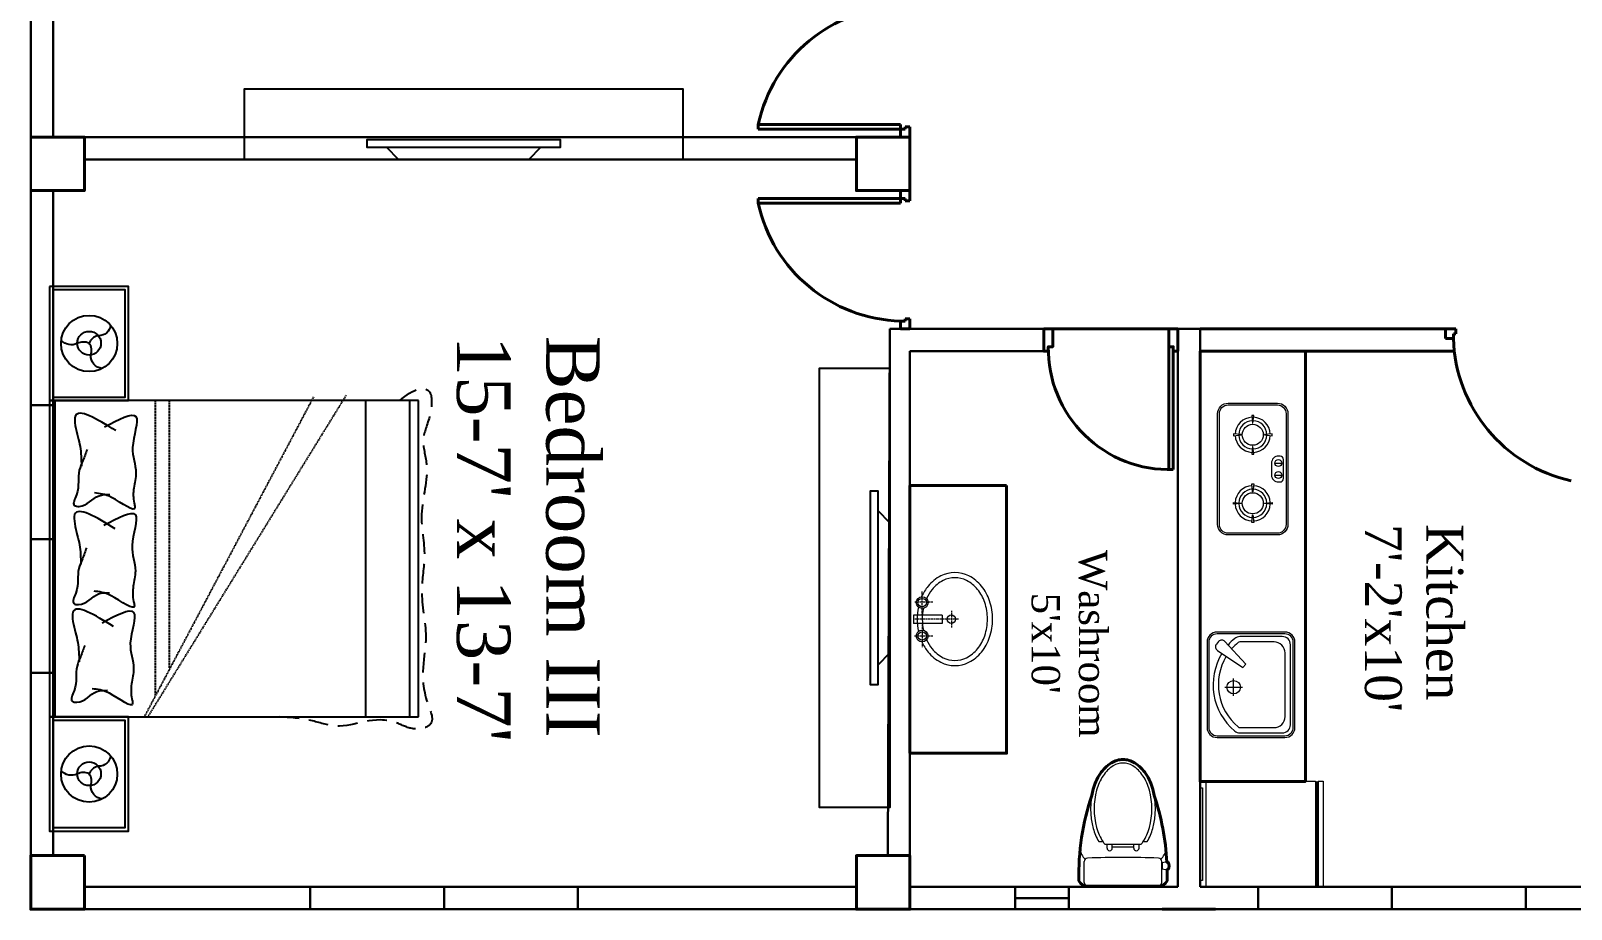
# Model space of a CAD drawing. Header units: inches. Extents: x -79350 to 491628, y -93215 to 155882.
# Drawn here: x -71197.5 to -70852.3, y -11444 to -11247.2 of the extents above; entities that cross this region are included whole.
import ezdxf

# ---------------------------------------------------------------- set-up
doc = ezdxf.new("R2010")
doc.units = ezdxf.units.IN
doc.header["$MEASUREMENT"] = 0
doc.linetypes.add('DASHDOT2', pattern=[0.5, 0.25, -0.125, 0, -0.125])
doc.linetypes.add('DASHED2', pattern=[0.375, 0.25, -0.125])
doc.layers.get('0').update_dxf_attribs({"lineweight": 30})
for name, color, linetype, lineweight in [('Column', 1, 'Continuous', 30), ('Letter', 7, 'Continuous', 20), ('SANITARY', 42, 'Continuous', 13)]:
    doc.layers.add(name, color=color, linetype=linetype, lineweight=lineweight)
doc.layers.add('Door', color=7, linetype='Continuous', lineweight=40, true_color=0x763422)
doc.layers.add('Window', color=7, linetype='Continuous', lineweight=30, true_color=0x6b99dd)
for name, color, linetype in [('FURHATCH', 57, 'Continuous'), ('FURNITURE', 53, 'Continuous'), ('Wall', 7, 'Continuous')]:
    doc.layers.add(name, color=color, linetype=linetype)
doc.styles.get("Standard").update_dxf_attribs({"font": 'times.ttf', "height": 12})

# ---------------------------------------------------------------- blocks, each defined once
blk = doc.blocks.new('d30')
at = {"layer": 'Door', "ltscale": 0.3}
for p, q in [((37959.6, 7135.13), (37959.6, 7162.63)), ((37960.6, 7135.13), (37960.6, 7162.63)), ((37931.6, 7131.13), (37933.6, 7131.13)), ((37933.6, 7131.13), (37959.6, 7131.13)), ((37959.6, 7131.13), (37961.6, 7131.13))]:
    blk.add_line(p, q, dxfattribs=at)
for points in [[(37931.6, 7131.13), (37931.6, 7136.13), (37932.6, 7136.13), (37932.6, 7135.13), (37933.6, 7135.13), (37933.6, 7131.13)], [(37961.6, 7131.13), (37961.6, 7136.13), (37960.6, 7136.13), (37960.6, 7135.13), (37959.6, 7135.13), (37959.6, 7131.13)]]:
    blk.add_lwpolyline(points, dxfattribs=at)
blk.add_arc((37959.69, 7135.55), 27.09, 88.0728, 180.8948, dxfattribs=at)
blk = doc.blocks.new('yq_tvcab_01')
blk.add_lwpolyline([(0, -1250), (0, 1250), (400, 1250), (400, -1250)], close=True)
at = {"layer": 'FURHATCH'}
blk.add_line((67, 550), (67, -550), dxfattribs=at)
blk.add_lwpolyline([(0, -370.5), (67, -438), (67, -550), (112, -550), (112, 550), (67, 550), (67, 438), (0, 370.5)], close=True, dxfattribs=at)
blk = doc.blocks.new('yq_bed_01')
at = {"linetype": 'Continuous', "ltscale": 1000}
for p, q in [((2100, 900), (0, 900)), ((0, 900), (0, -900)), ((2100, -900), (2100, 900)), ((0, -900), (2100, -900))]:
    blk.add_line(p, q, dxfattribs=at)
at = {"linetype": 'Continuous'}
for points in [[(0, 1550), (0, 900), (450, 900), (450, 1550)], [(0, -900), (0, -1550), (450, -1550), (450, -900)]]:
    blk.add_lwpolyline(points, close=True, dxfattribs=at)
for centre in [(225, 1225), (225, -1225)]:
    blk.add_circle(centre, 160, dxfattribs=at)
at = {"layer": 'FURHATCH', "linetype": 'Continuous', "ltscale": 1000}
for p, q in [((30, 900), (30, -900)), ((1800, -900), (1800, 900)), ((2050, -900), (2050, 900))]:
    blk.add_line(p, q, dxfattribs=at)
at = {"layer": 'FURHATCH', "linetype": 'DASHED2', "ltscale": 0.5}
for p, q in [((540, -900), (1503.7, 921.2)), ((560, -900), (1689.2, 930.9)), ((600, 900), (600, -782.1)), ((680, 900), (680, -624.9))]:
    blk.add_line(p, q, dxfattribs=at)
at = {"layer": 'FURHATCH', "linetype": 'Continuous'}
for points in [[(20, 1530), (20, 920), (430, 920), (430, 1530)], [(20, -920), (20, -1530), (430, -1530), (430, -920)]]:
    blk.add_lwpolyline(points, close=True, dxfattribs=at)
for points in [[(346.3, 1329.4, -0.398826), (279.8, 1269.6, 0.069197), (272.9, 1268.8, 0.240714), (225, 1226.6, -0.240714)], [(225, 1226.6, 0.228099), (157.5, 1225, -0.317646), (65.9, 1242.4)], [(300, 1083.7, -0.414712), (234.7, 1159.8, 0.258086), (225, 1226.6)], [(346.3, -1120.6, -0.398826), (279.8, -1180.4, 0.069197), (272.9, -1181.2, 0.240714), (225, -1223.4, -0.240714)], [(225, -1223.4, 0.228099), (157.5, -1225, -0.317646), (65.9, -1207.6)], [(300, -1366.3, -0.414712), (234.7, -1290.2, 0.258086), (225, -1223.4)]]:
    blk.add_lwpolyline(points, format="xyb", dxfattribs=at)
for centre in [(225, 1226.6), (225, -1223.4)]:
    blk.add_circle(centre, 67.5, dxfattribs=at)
at = {"layer": 'FURHATCH', "linetype": 'DASHED2', "ltscale": 451.947922}
blk.add_open_spline([(1992.5, 900), (2071.4, 970.1), (2189, 999), (2167.2, 789.1), (2108.2, 681.5), (2173.3, 490.8), (2091, 271.6), (2149.7, 27.5), (2099.5, -200.2), (2173.3, -483.7), (2083, -701.2), (2208.7, -948), (2066.1, -979.4), (1864.2, -866.6), (1698.9, -991.2), (1474.2, -909.2), (1367.6, -903.2), (1308.1, -900)], degree=3, knots=[0, 0, 0, 0, 140.356688, 240.855445, 374.272085, 514.628774, 800.960617, 1037.309606, 1234.977718, 1501.883052, 1872.056655, 1990.732643, 2052.345442, 2125.407537, 2467.000811, 2608.004871, 2786.638856, 2786.638856, 2786.638856, 2786.638856], dxfattribs=at)
at = {"layer": 'FURHATCH', "linetype": 'Continuous', "ltscale": 1000}
for points, knots in [([(376.4, 729.3), (269.6, 795), (111.7, 892.2), (155.9, 709.9), (179.2, 622.5), (180.3, 565.5), (181, 527.7)], [0, 0, 0, 0, 257.192142, 380.388355, 440.188761, 557.045341, 557.045341, 557.045341, 557.045341]), ([(312.5, 750.2), (392.1, 793.1), (546.3, 876.1), (460.6, 661.4), (480.2, 561.7), (497.9, 483.8), (475.6, 402.3), (474.8, 340), (499.2, 246.5), (355.2, 364.7), (285, 371.5), (256.1, 374.3)], [0, 0, 0, 0, 197.98522, 383.798459, 461.536852, 537.063609, 629.138715, 719.341985, 744.183766, 895.041347, 1000.692483, 1000.692483, 1000.692483, 1000.692483]), ([(213, 621.7), (205.8, 600.8), (192.1, 561.4), (153, 477.4), (177.8, 400.1), (122.8, 302.4), (209.9, 290.4), (255.8, 365.6), (321.9, 365.8), (343.4, 365.9)], [0, 0, 0, 0, 70.314327, 132.712823, 281.06886, 345.030234, 373.143701, 508.899423, 574.349148, 574.349148, 574.349148, 574.349148]), ([(373.3, 170.3), (266.5, 236), (108.6, 333.2), (152.8, 151), (176.1, 63.5), (177.2, 6.5), (177.9, -31.3)], [0, 0, 0, 0, 257.192142, 380.388355, 440.188761, 557.045341, 557.045341, 557.045341, 557.045341]), ([(309.4, 191.3), (389, 234.1), (543.2, 317.2), (457.5, 102.4), (477.1, 2.8), (494.7, -75.2), (472.5, -156.6), (471.7, -219), (496.1, -312.5), (352.1, -194.3), (281.9, -187.5), (253, -184.6)], [0, 0, 0, 0, 197.98522, 383.798459, 461.536852, 537.063609, 629.138715, 719.341985, 744.183766, 895.041347, 1000.692483, 1000.692483, 1000.692483, 1000.692483]), ([(209.9, 62.7), (202.7, 41.8), (188.9, 2.4), (149.9, -81.6), (174.6, -158.8), (119.7, -256.6), (206.8, -268.6), (252.7, -193.3), (318.8, -193.2), (340.3, -193.1)], [0, 0, 0, 0, 70.314327, 132.712823, 281.06886, 345.030234, 373.143701, 508.899423, 574.349148, 574.349148, 574.349148, 574.349148]), ([(363.4, -385.2), (256.6, -319.5), (98.7, -222.2), (142.9, -404.5), (166.2, -492), (167.3, -549), (168.1, -586.7)], [0, 0, 0, 0, 257.192142, 380.388355, 440.188761, 557.045341, 557.045341, 557.045341, 557.045341]), ([(299.5, -364.2), (379.1, -321.4), (533.3, -238.3), (447.6, -453.1), (467.2, -552.7), (484.9, -630.6), (462.6, -712.1), (461.8, -774.5), (486.2, -868), (342.2, -749.7), (272, -742.9), (243.1, -740.1)], [0, 0, 0, 0, 197.98522, 383.798459, 461.536852, 537.063609, 629.138715, 719.341985, 744.183766, 895.041347, 1000.692483, 1000.692483, 1000.692483, 1000.692483]), ([(200, -492.8), (192.8, -513.7), (179.1, -553.1), (140, -637.1), (164.8, -714.3), (109.8, -812.1), (196.9, -824.1), (242.8, -748.8), (308.9, -748.7), (330.4, -748.6)], [0, 0, 0, 0, 70.314327, 132.712823, 281.06886, 345.030234, 373.143701, 508.899423, 574.349148, 574.349148, 574.349148, 574.349148])]:
    blk.add_open_spline(points, degree=3, knots=knots, dxfattribs=at)
blk = doc.blocks.new('yq_cooker_01')
for p, q in [((426.3, 34.3), (465.5, 34.3)), ((426.3, -34.3), (465.5, -34.3))]:
    blk.add_line(p, q)
for points in [[(440, -375), (160, -375, -0.414214), (100, -315), (100, 315, -0.414214), (160, 375), (440, 375, -0.414214), (500, 315), (500, -315, -0.414214)], [(440, -365), (160, -365, -0.414214), (110, -315), (110, 315, -0.414214), (160, 365), (440, 365, -0.414214), (490, 315), (490, -315, -0.414214)]]:
    blk.add_lwpolyline(points, format="xyb", close=True)
for points in [[(300.8, 261.3), (305.4, 305), (294.6, 305), (299.2, 261.3)], [(233.7, 195.8), (190, 200.4), (190, 189.6), (233.7, 194.2)], [(366.3, 194.2), (410, 189.6), (410, 200.4), (366.3, 195.8)], [(299.2, 128.7), (294.6, 85), (305.4, 85), (300.8, 128.7)], [(299.2, -128.7), (294.6, -85), (305.4, -85), (300.8, -128.7)], [(233.7, -195.8), (190, -200.4), (190, -189.6), (233.7, -194.2)], [(300.8, -261.3), (305.4, -305), (294.6, -305), (299.2, -261.3)], [(366.3, -194.2), (410, -189.6), (410, -200.4), (366.3, -195.8)]]:
    blk.add_lwpolyline(points, close=True)
blk.add_lwpolyline([(406.7, -34.3, 0.414214), (445.9, -73.5), (455.5, -73.5, 0.414214), (475.1, -53.9), (475.1, 53.9, 0.414214), (455.5, 73.5), (445.9, 73.5, 0.414214), (406.7, 34.3), (406.7, -34.3)], format="xyb")
for centre, radius in [((300, 195), 60), ((445.9, 34.3), 19.6), ((445.9, -34.3), 19.6), ((300, -195), 60)]:
    blk.add_circle(centre, radius)
for centre, radius, start, end in [((300, 195), 100, 92.4978, 177.5022), ((300, 195), 80, 91.59131, 178.40869), ((300, 195), 80, 1.59131, 88.40869), ((300, 195), 100, 2.4978, 87.5022), ((300, 195), 100, 182.4978, 267.5022), ((300, 195), 80, 181.59131, 268.40869), ((300, 195), 80, 271.59131, 358.40869), ((300, 195), 100, 272.4978, 357.5022), ((300, -195), 100, 92.4978, 177.5022), ((300, -195), 80, 91.59131, 178.40869), ((300, -195), 80, 1.59131, 88.40869), ((300, -195), 100, 2.4978, 87.5022), ((300, -195), 100, 182.4978, 267.5022), ((300, -195), 80, 181.59131, 268.40869), ((300, -195), 80, 271.59131, 358.40869), ((300, -195), 100, 272.4978, 357.5022)]:
    blk.add_arc(centre, radius, start, end)
blk = doc.blocks.new('yq_ksink_01')
for points in [[(540, -243.1), (540, 243.1, 0.414214), (483.4, 299.7), (96.6, 299.7, 0.414214), (40, 243.1), (40, -243.1, 0.414214), (96.6, -299.7), (483.4, -299.7, 0.414214)], [(530, -243.1), (530, 243.1, 0.414214), (483.4, 289.7), (96.6, 289.7, 0.414214), (50, 243.1), (50, -243.1, 0.414214), (96.6, -289.7), (483.4, -289.7, 0.414214)], [(141.7, 245.7, 0.463705), (105.6, 245.9), (93.2, 231.4, 0.463199), (98.9, 195.8), (244.3, 98.7), (259.7, 116.6)]]:
    blk.add_lwpolyline(points, format="xyb", close=True)
for points in [[(124.4, 178.8, 0.371537), (197.3, -263.3, 0.175756), (227.1, -274.1), (467.9, -274.1, 0.414214), (514.5, -227.6), (514.5, 227.6, 0.414214), (467.9, 274.1), (227.1, 274.1, 0.175756), (197.3, 263.3, 0.038636), (159.4, 226.3, 0.038636)], [(149.4, 162.1, 0.370424), (216.5, -240.3, 0.175756), (227.1, -244.1), (421.1, -244.1, 0.414214), (484.5, -180.8), (484.5, 180.8, 0.414214), (421.1, 244.1), (227.1, 244.1, 0.175756), (216.5, 240.3, 0.038502), (179.8, 204.1, 0.038502)]]:
    blk.add_lwpolyline(points, format="xyb")
for points in [[(191.1, -63.6), (191.1, 35.7)], [(141.5, -13.9), (240.8, -13.9)]]:
    blk.add_lwpolyline(points)
blk.add_circle((191.1, -13.9), 38.3)
blk = doc.blocks.new('yq_icebox_01')
for p, q in [((0, -264.3), (0, 264.3)), ((0, 264.3), (14, 264.3)), ((14, 264.3), (14, -264.3)), ((34.9, -297.9), (34.9, 302.1)), ((34.9, 302.1), (658, 302.1)), ((658, 302.1), (658, -297.9)), ((671.8, 296), (658, 296)), ((665, 296), (665, -292.9)), ((671.8, 302.1), (700, 302.1)), ((671.8, 302.1), (671.8, -297.9)), ((700, 302.1), (700, -297.9)), ((14, -264.3), (0, -264.3)), ((658, -297.9), (34.9, -297.9)), ((671.8, -292.9), (658, -292.9)), ((700, -297.9), (671.8, -297.9))]:
    blk.add_line(p, q)
blk = doc.blocks.new('yq_matong_01')
for p, q in [((0, 200.5), (0, -200.5)), ((20, 220.5), (138.8, 220.5)), ((215.8, 91), (238, 91)), ((238, 104.1), (238, -104.1)), ((252.5, 138), (252.5, 114.5)), ((215.8, 61), (238, 61)), ((223, 61), (223, -61)), ((215.8, -61), (238, -61)), ((215.8, -91), (238, -91)), ((252.5, -114.5), (252.5, -138)), ((20, -220.5), (138.8, -220.5)), ((97.4, -220.5), (97.4, -225.5)), ((97.4, -225.5), (131.6, -225.5)), ((131.6, -220.5), (131.6, -225.5))]:
    blk.add_line(p, q)
for centre, radius, start, end in [((54.8, 202.4), 54.8, 117.32201, 181.89921), ((20, 200.5), 20, 90, 180), ((63.9, -1165.4), 1416.8, 71.40679, 91.38565), ((138.8, 200.5), 20, 2.30634, 90), ((216.6, 161.2), 83.2, 95.49628, 139.93242), ((-4840.4, 0), 5003.3, 357.69366, 2.30634), ((439, -242.2), 426.7, 74.79123, 105.20877), ((215.8, 76), 15, 90, 270), ((357.1, -47.5), 192.8, 123.27785, 128.13838), ((406.6, -122.9), 283, 105.20877, 123.27785), ((406.6, -122.9), 303, 105.20877, 120.56985), ((439, -242.2), 406.7, 74.79123, 105.20877), ((471.4, -122.9), 283, 56.72215, 74.79123), ((471.4, -122.9), 303, 56.72215, 74.79123), ((520.9, -47.5), 192.8, 32.25649, 56.72215), ((520.9, -47.5), 212.8, 32.25649, 56.72215), ((596.2, 0), 103.8, 360, 32.25649), ((596.2, 0), 123.8, 360, 32.25649), ((215.8, -76), 15, 90, 270), ((520.9, 47.5), 192.8, 303.27785, 327.74351), ((520.9, 47.5), 212.8, 303.27785, 327.74351), ((596.2, 0), 103.8, 327.74351, 360), ((596.2, 0), 123.8, 327.74351, 360), ((357.1, 47.5), 192.8, 231.86162, 236.72215), ((406.6, 122.9), 283, 236.72215, 254.79123), ((406.6, 122.9), 303, 239.43015, 254.79123), ((439, 242.2), 426.7, 254.79123, 285.20877), ((439, 242.2), 406.7, 254.79123, 285.20877), ((471.4, 122.9), 283, 285.20877, 303.27785), ((471.4, 122.9), 303, 285.20877, 303.27785), ((51.3, -204.4), 51.4, 175.68696, 245.09182), ((20, -200.5), 20, 180, 270), ((63.9, 1165.4), 1416.8, 268.61435, 271.20362), ((156.6, -247.4), 63.1, 159.68336, 188.49388), ((114.1, -225.6), 37, 237.52867, 304.27722), ((72.4, -247.4), 63.1, 352.09441, 20.31664), ((63.9, 1165.4), 1416.8, 272.89667, 288.59321), ((138.8, -200.5), 20, 270, 357.69366), ((216.6, -161.2), 83.2, 220.06758, 264.50372)]:
    blk.add_arc(centre, radius, start, end)
blk = doc.blocks.new('yq_sink_01')
at = {"linetype": 'DASHDOT2'}
for p, q in [((130.9, 96.8), (25.6, 96.8)), ((69.5, 23.9), (69.5, 157.9)), ((235.6, 47.8), (235.6, -47.9)), ((278.3, -0.1), (25.5, 0)), ((69.4, -24), (69.4, -157.9)), ((130.8, -96.9), (25.5, -96.8))]:
    blk.add_line(p, q, dxfattribs=at)
for p, q in [((182.6, 23.9), (20, 23.9)), ((20, 23.9), (20, -23.9)), ((182.6, 23.9), (182.5, -24)), ((182.5, -24), (20, -23.9))]:
    blk.add_line(p, q)
for centre, radius in [((69.5, 95.2), 33.5), ((69.5, 95.2), 23.9), ((235.6, 0.6), 23.9), ((69.4, -95.2), 33.5), ((69.4, -95.2), 23.9)]:
    blk.add_circle(centre, radius)
for centre, radius, start, end in [((255.4, 90.6), 175.7, 62.94777, 117.05223), ((312, 19.4), 268.6, 140.95411, 156.02098), ((277.5, 47.4), 224.1, 117.05223, 140.95411), ((277.5, 47.4), 194.7, 117.05223, 140.95411), ((255.4, 90.6), 146.2, 62.94777, 117.05223), ((233.4, 47.4), 194.7, 39.04589, 62.94777), ((233.4, 47.4), 224.1, 39.04589, 62.94777), ((198.8, 19.4), 268.6, 18.57097, 39.04589), ((312, 19.4), 239.1, 140.95411, 155.66772), ((198.8, 19.4), 239.1, 18.57097, 39.04589), ((144.5, 1.2), 296.4, 0, 18.57097), ((144.5, 1.2), 325.9, 360, 18.57097), ((366.3, 1.2), 325.9, 167.86118, 192.49263), ((366.3, 1.2), 296.4, 168.09162, 192.40027), ((144.5, 1.2), 296.4, 341.42903, 360), ((144.5, 1.2), 325.9, 341.42903, 360), ((312, -17.1), 268.6, 204.55072, 219.04589), ((312, -17.1), 239.1, 204.73595, 219.04589), ((277.5, -45.1), 194.7, 219.04589, 242.94777), ((233.4, -45.1), 194.7, 297.05223, 320.95411), ((198.8, -17.1), 239.1, 320.95411, 341.42903), ((198.8, -17.1), 268.6, 320.95411, 341.42903), ((277.5, -45.1), 224.1, 219.04589, 242.94777), ((255.4, -88.2), 175.7, 242.94777, 297.05223), ((255.4, -88.2), 146.2, 242.94777, 297.05223), ((233.4, -45.1), 224.1, 297.05223, 320.95411)]:
    blk.add_arc(centre, radius, start, end)

msp = doc.modelspace()

# ---------------------------------------------------------------- linework, layer by layer
for p, q in [((-71197.5, -10959), (-71197.5, -11439)), ((-71192.5, -11127), (-71192.5, -11271)), ((-71192.5, -11271), (-71005.5, -11271)), ((-71000.5, -11271), (-71000.5, -11276)), ((-71185.5, -11276), (-71012.5, -11276)), ((-71192.5, -11283), (-71192.5, -11432)), ((-70970.5, -11314), (-71000.5, -11314)), ((-70940.5, -11314), (-70940.5, -11439)), ((-70935.5, -11314), (-70935.5, -11439)), ((-71000.5, -11319), (-71000.5, -11439)), ((-70970.5, -11319), (-71000.5, -11319)), ((-71197.5, -11439), (-71197.5, -11444)), ((-71185.5, -11439), (-71012.5, -11439)), ((-71000.5, -11439), (-70944, -11439)), ((-70944, -11439), (-70940.5, -11439)), ((-70935.5, -11439), (-70849.5, -11439)), ((-71192.5, -11444), (-71197.5, -11444)), ((-71192.5, -11444), (-70592.5, -11444))]:
    msp.add_line(p, q)
at = {"linetype": 'ByBlock'}
for p, q in [((-71005.46, -11432), (-71005, -11314)), ((-71005, -11314), (-71000.5, -11314)), ((-70935.5, -11314), (-70940.5, -11314))]:
    msp.add_line(p, q, dxfattribs=at)
at = {"color": 7, "linetype": 'ByBlock', "lineweight": 40}
for p, q in [((-70911.88, -11314), (-70935.5, -11314)), ((-70878.2, -11314), (-70911.88, -11314)), ((-70911.88, -11319), (-70935.5, -11319)), ((-70878.5, -11319), (-70911.88, -11319))]:
    msp.add_line(p, q, dxfattribs=at)
at = {"layer": 'Column'}
for p, q in [((-71192.5, -11271), (-71197.5, -11271)), ((-71000.5, -11271), (-71005.5, -11271)), ((-71000.5, -11271), (-71000.5, -11276)), ((-71197.5, -11439), (-71197.5, -11444)), ((-71000.5, -11444), (-71000.5, -11439)), ((-71192.5, -11444), (-71197.5, -11444)), ((-71000.5, -11444), (-71005.5, -11444)), ((-70935.5, -11444), (-70940.5, -11444))]:
    msp.add_line(p, q, dxfattribs=at)
at = {"layer": 'Column', "lineweight": 40}
for p, q in [((-71185.5, -11279.5), (-71185.5, -11271)), ((-71185.5, -11432), (-71197.5, -11432)), ((-71197.5, -11432), (-71197.5, -11444)), ((-71185.5, -11444), (-71185.5, -11432)), ((-71000.5, -11432), (-71009, -11432)), ((-71197.5, -11444), (-71185.5, -11444)), ((-71009, -11444), (-71000.5, -11444)), ((-70944, -11444), (-70932, -11444))]:
    msp.add_line(p, q, dxfattribs=at)
at = {"layer": 'Column', "color": 7, "lineweight": 40}
for points in [[(-71197.5, -11271), (-71185.5, -11271), (-71185.5, -11283), (-71197.5, -11283)], [(-70932, -11444), (-70944, -11444)]]:
    msp.add_lwpolyline(points, dxfattribs=at)
for points in [[(-71000.5, -11271), (-71000.5, -11283), (-71012.5, -11283), (-71012.5, -11271)], [(-71185.5, -11432), (-71185.5, -11444), (-71197.5, -11444), (-71197.5, -11432)], [(-71185.5, -11432), (-71185.5, -11444), (-71197.5, -11444), (-71197.5, -11432)], [(-71000.5, -11432), (-71000.5, -11444), (-71012.5, -11444), (-71012.5, -11432)]]:
    msp.add_lwpolyline(points, close=True, dxfattribs=at)
at = {"layer": 'Door', "linetype": 'ByBlock', "lineweight": 40}
for p, q in [((-71002.63, -11268.17), (-71034.52, -11268.17)), ((-71034.52, -11268.17), (-71034.52, -11269.23)), ((-71034.52, -11269.23), (-71002.63, -11269.23)), ((-71002.63, -11269.23), (-71002.63, -11268.17)), ((-71002.63, -11271), (-71002.63, -11269.23)), ((-71002.63, -11269.23), (-71001.56, -11269.23)), ((-71001.56, -11269.23), (-71001.56, -11268.7)), ((-71001.56, -11268.7), (-71000.5, -11268.7)), ((-71000.5, -11268.7), (-71000.5, -11271)), ((-71000.5, -11271), (-71002.63, -11271)), ((-71000.5, -11271), (-71002.63, -11271)), ((-71000.5, -11283), (-71002.63, -11283)), ((-71002.63, -11283), (-71002.63, -11284.77)), ((-71000.5, -11283), (-71002.63, -11283)), ((-71000.5, -11285.3), (-71000.5, -11283)), ((-71034.52, -11285.83), (-71034.52, -11284.77)), ((-71034.52, -11284.77), (-71002.63, -11284.77)), ((-71002.63, -11285.83), (-71034.52, -11285.83)), ((-71002.63, -11284.77), (-71001.56, -11284.77)), ((-71002.63, -11284.77), (-71002.63, -11285.83)), ((-71001.56, -11284.77), (-71001.56, -11285.3)), ((-71001.56, -11285.3), (-71000.5, -11285.3)), ((-71002.63, -11314), (-71002.63, -11312.23)), ((-71002.63, -11312.23), (-71001.56, -11312.23)), ((-71000.5, -11314), (-71002.63, -11314)), ((-71001.56, -11312.23), (-71001.56, -11311.7)), ((-71001.56, -11311.7), (-71000.5, -11311.7)), ((-71000.5, -11311.7), (-71000.5, -11314)), ((-70878.2, -11314), (-70880.5, -11314)), ((-70880.5, -11314), (-70880.5, -11316.13)), ((-70878.2, -11315.06), (-70878.2, -11314)), ((-70880.5, -11316.13), (-70878.73, -11316.13)), ((-70878.73, -11316.13), (-70878.73, -11315.06)), ((-70878.73, -11315.06), (-70878.2, -11315.06))]:
    msp.add_line(p, q, dxfattribs=at)
at = {"layer": 'Door'}
for p, q in [((-71000.5, -11271), (-71005.5, -11271)), ((-71000.5, -11276), (-71000.5, -11271))]:
    msp.add_line(p, q, dxfattribs=at)
at = {"layer": 'Door', "linetype": 'ByBlock', "lineweight": 40}
for centre, start, end in [((-71001.67, -11275.39), 91.625, 167.601), ((-71001.67, -11278.61), 192.399, 268.375), ((-70845.11, -11315.17), 181.625, 257.601)]:
    msp.add_arc(centre, 33.63, start, end, dxfattribs=at)
at = {"layer": 'SANITARY', "linetype": 'ByBlock', "lineweight": 40}
for points in [[(-70935.5, -11314), (-70911.88, -11314)], [(-70911.88, -11319), (-70911.88, -11415.38), (-70935.5, -11415.38), (-70935.5, -11319)]]:
    msp.add_lwpolyline(points, dxfattribs=at)
msp.add_lwpolyline([(-70978.85, -11349.05), (-71000.5, -11349.05), (-71000.5, -11409.05), (-70978.85, -11409.05)], close=True, dxfattribs=at)
at = {"layer": 'SANITARY', "lineweight": 40}
msp.add_lwpolyline([(-70959.75, -11418.51, 0.087396), (-70962.65, -11437.64, 0.289473), (-70960.66, -11438.81), (-70944.87, -11438.81, 0.312446), (-70942.88, -11437.64, 0.011298), (-70942.88, -11435.12, 0.022445), (-70942.65, -11435.1, 0.29977), (-70942.68, -11433.5, 0.02582), (-70942.94, -11433.47, 0.068596), (-70945.78, -11418.51, 0.021224), (-70946.09, -11417.12, 0.079005), (-70947.63, -11413.7, 0.107159), (-70950.16, -11411.21, 0.141682), (-70952.76, -11410.46, 0.141682), (-70955.36, -11411.21, 0.107159), (-70957.9, -11413.7, 0.079005), (-70959.44, -11417.12, 0.021224)], format="xyb", close=True, dxfattribs=at)
at = {"layer": 'Window'}
for p, q in [((-71197.5, -11391.08), (-71197.5, -11331.08)), ((-71197.5, -11331.08), (-71192.5, -11331.08)), ((-71192.5, -11331.08), (-71192.5, -11391.08)), ((-71192.5, -11361.08), (-71197.5, -11361.08)), ((-71192.5, -11391.08), (-71197.5, -11391.08)), ((-71134.91, -11444), (-71134.91, -11439)), ((-71134.91, -11439), (-71074.91, -11439)), ((-71104.91, -11444), (-71104.91, -11439)), ((-71074.91, -11439), (-71074.91, -11444)), ((-70976.91, -11444), (-70976.91, -11439)), ((-70976.91, -11439), (-70964.91, -11439)), ((-70964.91, -11439), (-70976.91, -11439)), ((-70964.91, -11441.5), (-70976.91, -11441.5)), ((-70964.91, -11439), (-70964.91, -11444)), ((-70922.5, -11439), (-70862.5, -11439)), ((-70922.5, -11444), (-70922.5, -11439)), ((-70892.5, -11439), (-70892.5, -11444)), ((-70862.5, -11439), (-70862.5, -11444)), ((-71074.91, -11444), (-71134.91, -11444)), ((-70964.91, -11444), (-70976.91, -11444)), ((-70964.91, -11444), (-70976.91, -11444)), ((-70964.91, -11444), (-70976.91, -11444)), ((-70964.91, -11444), (-70976.91, -11444)), ((-70862.5, -11444), (-70922.5, -11444)), ((-70922.5, -11444), (-70917.5, -11444))]:
    msp.add_line(p, q, dxfattribs=at)

# ---------------------------------------------------------------- block references
at = {"layer": 'FURNITURE', "linetype": 'ByBlock', "lineweight": 40, "xscale": 0.03937007874015748, "zscale": 0.03937007874015748}
for p, yscale, rotation in [((-71100.5, -11276), -0.03937007874015748, 90), ((-71005, -11372), 0.03937007874015748, 180.0000000000058)]:
    msp.add_blockref('yq_tvcab_01', p, dxfattribs=dict(at, yscale=yscale, rotation=rotation))
at = {"layer": 'FURNITURE', "color": 7, "linetype": 'ByBlock', "lineweight": 40, "xscale": 0.03937007874015748, "yscale": 0.03937007874015748, "zscale": 0.03937007874015748}
msp.add_blockref('yq_bed_01', (-71193.29, -11365.49), dxfattribs=at)
at = {"layer": 'SANITARY', "linetype": 'ByBlock', "lineweight": 40, "xscale": 0.03937007874015748, "yscale": 0.03937007874015748, "zscale": 0.03937007874015748}
for name, p in [('yq_cooker_01', (-70935.5, -11345.39)), ('yq_sink_01', (-71000.5, -11379.05)), ('yq_ksink_01', (-70935.5, -11393.72)), ('yq_icebox_01', (-70935.5, -11427.19))]:
    msp.add_blockref(name, p, dxfattribs=at)
at = {"layer": 'SANITARY', "lineweight": 40, "xscale": 0.03937007874015748, "yscale": 0.03937007874015748, "zscale": 0.03937007874015748, "rotation": 90}
msp.add_blockref('yq_matong_01', (-70952.76, -11438.81), dxfattribs=at)
at = {"layer": 'Wall', "color": 7, "xscale": -1, "rotation": 180}
msp.add_blockref('d30', (-108902.1, -4182.87), dxfattribs=at)

# ---------------------------------------------------------------- texts
at = {"layer": 'Letter', "attachment_point": 1, "rotation": 270}
for s, width, gutter_width, heights, insert, char_height in [("Bedroom III^J15-7' x 13-7'", 143.7063, 60, [47.61], (-71070, -11315.5), 12), ("       Kitchen^J       7'-2'x10'", 97.678, 41.31, [0], (-70876.52, -11335.89), 8.2616), ("Washroom^J    5'x10'", 93.1404, 31.73, [17.19], (-70956.31, -11363.5), 6.3452)]:
    msp.add_mtext_dynamic_manual_height_columns(s, width=width, gutter_width=gutter_width, heights=heights, dxfattribs=dict(at, insert=insert, char_height=char_height))

doc.saveas('drawing.dxf')
